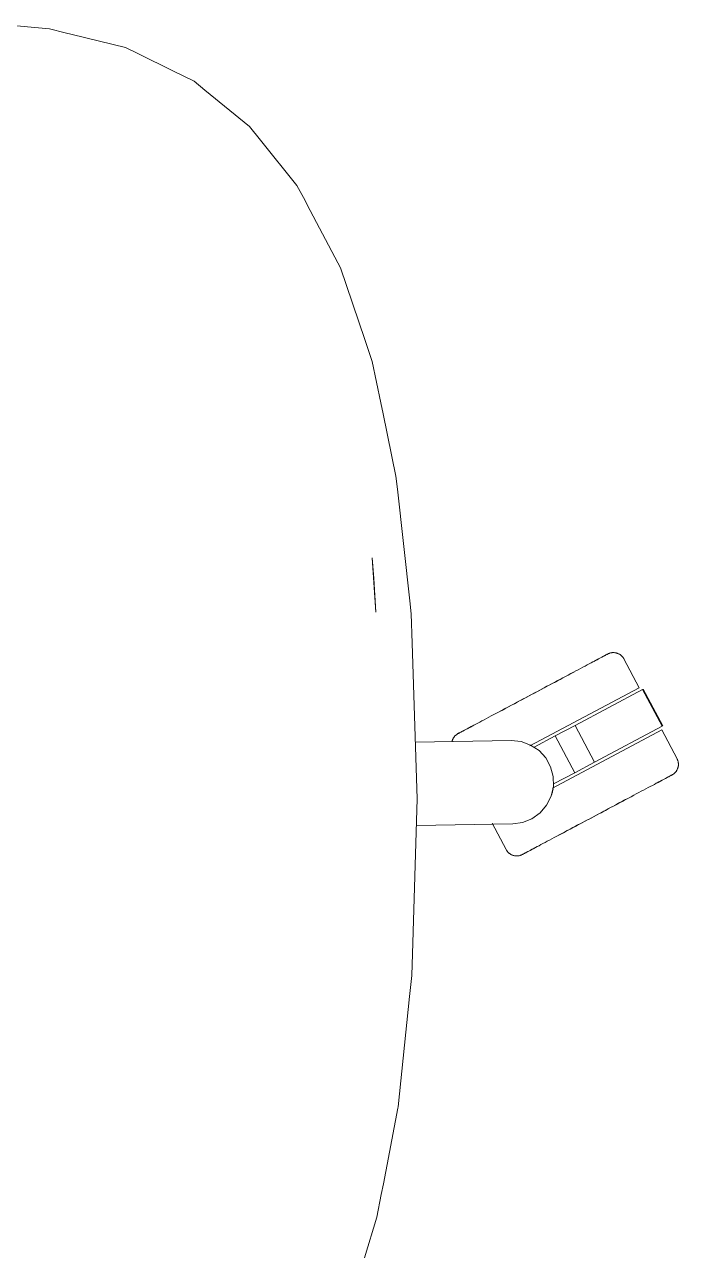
# Model space of a CAD drawing. Header units: millimetres. Extents: x 79795 to 317870, y -36033 to 97293.
# Drawn here: x 170526.2 to 170745.8, y 18386.6 to 18799.7 of the extents above; entities that cross this region are included whole.
import ezdxf

# ---------------------------------------------------------------- set-up
doc = ezdxf.new("R2010")
doc.units = ezdxf.units.MM
doc.header["$MEASUREMENT"] = 0
doc.layers.add('G-IMPT', color=8, linetype='CONTINUOUS', lineweight=9)
doc.layers.add('I-FURN', color=8, linetype='CONTINUOUS', lineweight=9)

msp = doc.modelspace()

# ---------------------------------------------------------------- linework, layer by layer
at = {"layer": 'G-IMPT'}
for p, q in [((170518.68, 18799.68), (170534.55, 18798.24)), ((170534.55, 18798.24), (170539.84, 18796.94)), ((170542.22, 18796.36), (170539.84, 18796.94)), ((170560.16, 18791.95), (170542.22, 18796.36)), ((170564.52, 18789.81), (170560.16, 18791.95)), ((170564.52, 18789.81), (170575.99, 18784.16)), ((170583.15, 18780.63), (170575.99, 18784.16)), ((170586.81, 18777.66), (170583.15, 18780.63)), ((170586.81, 18777.66), (170601.76, 18765.49)), ((170601.76, 18765.49), (170605.52, 18760.83)), ((170617.72, 18745.69), (170605.52, 18760.83)), ((170617.72, 18745.69), (170620.43, 18740.56)), ((170621.16, 18739.19), (170620.43, 18740.56)), ((170621.16, 18739.19), (170631.46, 18719.68)), ((170631.46, 18719.68), (170632.33, 18718.02)), ((170640.48, 18693.93), (170632.33, 18718.02)), ((170640.48, 18693.93), (170643, 18686.49)), ((170645.87, 18672.67), (170643, 18686.49)), ((170646.63, 18668.99), (170645.87, 18672.67)), ((170646.63, 18668.99), (170650.98, 18648.05)), ((170650.98, 18648.05), (170651.47, 18643.63)), ((170655.6, 18606.19), (170651.47, 18643.63)), ((170642.95, 18620.63), (170643.56, 18613.68)), ((170644.2, 18602.35), (170642.95, 18620.63)), ((170644.2, 18602.35), (170643.56, 18613.68)), ((170655.6, 18606.19), (170656.08, 18601.81)), ((170656.4, 18591.87), (170656.08, 18601.81)), ((170656.4, 18591.87), (170658.11, 18539.69)), ((170658.11, 18539.69), (170656.49, 18487.53)), ((170656.49, 18487.53), (170656.26, 18480.27)), ((170655.53, 18473.2), (170656.26, 18480.27)), ((170651.71, 18436.21), (170655.53, 18473.2)), ((170646.75, 18410.37), (170651.62, 18435.75)), ((170651.71, 18436.21), (170651.62, 18435.75)), ((170646.75, 18410.37), (170646.05, 18406.7)), ((170644.59, 18399.1), (170646.05, 18406.7)), ((170640.4, 18385.49), (170644.59, 18399.1))]:
    msp.add_line(p, q, dxfattribs=at)
at = {"layer": 'I-FURN'}
for p, q in [((170719.48, 18586.89), (170719.91, 18587.11)), ((170720.12, 18587.23), (170719.71, 18587.01)), ((170719.91, 18587.11), (170720.3, 18587.32)), ((170720.5, 18587.43), (170720.12, 18587.23)), ((170720.3, 18587.32), (170720.65, 18587.51)), ((170720.83, 18587.61), (170720.5, 18587.43)), ((170720.65, 18587.51), (170720.97, 18587.68)), ((170721.13, 18587.76), (170720.83, 18587.61)), ((170720.97, 18587.68), (170721.25, 18587.83)), ((170721.39, 18587.9), (170721.13, 18587.76)), ((170721.25, 18587.83), (170721.49, 18587.96)), ((170721.61, 18588.02), (170721.39, 18587.9)), ((170721.49, 18587.96), (170721.69, 18588.07)), ((170721.79, 18588.11), (170721.61, 18588.02)), ((170721.69, 18588.07), (170721.86, 18588.15)), ((170721.93, 18588.19), (170721.79, 18588.11)), ((170721.86, 18588.15), (170721.98, 18588.22)), ((170722.03, 18588.24), (170721.93, 18588.19)), ((170721.98, 18588.22), (170722.06, 18588.26)), ((170722.09, 18588.27), (170722.03, 18588.24)), ((170722.06, 18588.26), (170722.1, 18588.28)), ((170722.11, 18588.29), (170722.09, 18588.27)), ((170722.1, 18588.28), (170722.11, 18588.29)), ((170722.11, 18588.29), (170722.25, 18588.36)), ((170722.25, 18588.36), (170722.4, 18588.42)), ((170722.4, 18588.42), (170722.55, 18588.49)), ((170722.55, 18588.49), (170722.7, 18588.54)), ((170722.7, 18588.54), (170722.85, 18588.59)), ((170722.85, 18588.59), (170723.01, 18588.63)), ((170723.01, 18588.63), (170723.16, 18588.67)), ((170723.16, 18588.67), (170723.32, 18588.7)), ((170723.32, 18588.7), (170723.48, 18588.72)), ((170723.48, 18588.72), (170723.64, 18588.74)), ((170723.64, 18588.74), (170723.8, 18588.75)), ((170723.8, 18588.75), (170723.96, 18588.76)), ((170723.96, 18588.76), (170724.13, 18588.75)), ((170724.13, 18588.75), (170724.29, 18588.75)), ((170724.29, 18588.75), (170724.45, 18588.73)), ((170724.45, 18588.73), (170724.61, 18588.71)), ((170724.61, 18588.71), (170724.77, 18588.68)), ((170724.77, 18588.68), (170724.92, 18588.65)), ((170724.92, 18588.65), (170725.08, 18588.61)), ((170725.08, 18588.61), (170725.23, 18588.56)), ((170725.23, 18588.56), (170725.39, 18588.51)), ((170725.39, 18588.51), (170725.54, 18588.45)), ((170725.54, 18588.45), (170725.68, 18588.39)), ((170725.68, 18588.39), (170725.83, 18588.32)), ((170725.83, 18588.32), (170725.97, 18588.24)), ((170725.97, 18588.24), (170726.11, 18588.16)), ((170726.11, 18588.16), (170726.25, 18588.07)), ((170726.25, 18588.07), (170726.38, 18587.98)), ((170726.38, 18587.98), (170726.51, 18587.88)), ((170726.51, 18587.88), (170726.63, 18587.78)), ((170726.63, 18587.78), (170726.75, 18587.67)), ((170726.75, 18587.67), (170726.87, 18587.56)), ((170726.87, 18587.56), (170726.98, 18587.44)), ((170726.98, 18587.44), (170727.08, 18587.32)), ((170727.08, 18587.32), (170727.18, 18587.2)), ((170727.18, 18587.2), (170727.28, 18587.07)), ((170712.2, 18583.02), (170711.39, 18582.58)), ((170712.99, 18583.44), (170712.2, 18583.02)), ((170713.75, 18583.84), (170712.99, 18583.44)), ((170714.48, 18584.23), (170713.75, 18583.84)), ((170715.19, 18584.61), (170714.48, 18584.23)), ((170715.87, 18584.97), (170715.19, 18584.61)), ((170716.52, 18585.31), (170715.87, 18584.97)), ((170717.13, 18585.64), (170716.52, 18585.31)), ((170717.72, 18585.95), (170717.13, 18585.64)), ((170717.4, 18585.79), (170717.97, 18586.09)), ((170718.27, 18586.24), (170717.72, 18585.95)), ((170717.97, 18586.09), (170718.51, 18586.37)), ((170718.78, 18586.52), (170718.27, 18586.24)), ((170718.51, 18586.37), (170719.01, 18586.64)), ((170719.27, 18586.77), (170718.78, 18586.52)), ((170719.01, 18586.64), (170719.48, 18586.89)), ((170719.71, 18587.01), (170719.27, 18586.77)), ((170727.28, 18587.07), (170727.37, 18586.93)), ((170727.37, 18586.93), (170727.46, 18586.8)), ((170727.46, 18586.8), (170727.54, 18586.66)), ((170727.54, 18586.66), (170727.56, 18586.62)), ((170732.71, 18576.93), (170727.56, 18586.62)), ((170703.66, 18578.47), (170704.62, 18578.99)), ((170705.13, 18579.26), (170704.18, 18578.75)), ((170704.62, 18578.99), (170705.57, 18579.49)), ((170706.08, 18579.76), (170705.13, 18579.26)), ((170705.57, 18579.49), (170706.51, 18579.99)), ((170707.01, 18580.26), (170706.08, 18579.76)), ((170706.51, 18579.99), (170707.43, 18580.48)), ((170707.92, 18580.74), (170707.01, 18580.26)), ((170707.43, 18580.48), (170708.34, 18580.96)), ((170708.82, 18581.22), (170707.92, 18580.74)), ((170708.34, 18580.96), (170709.22, 18581.43)), ((170709.69, 18581.69), (170708.82, 18581.22)), ((170709.22, 18581.43), (170710.09, 18581.9)), ((170710.55, 18582.14), (170709.69, 18581.69)), ((170710.09, 18581.9), (170710.94, 18582.35)), ((170711.39, 18582.58), (170710.55, 18582.14)), ((170695.69, 18574.24), (170696.7, 18574.78)), ((170732.71, 18576.93), (170695.96, 18557.39)), ((170697.24, 18575.06), (170696.24, 18574.53)), ((170696.7, 18574.78), (170697.7, 18575.31)), ((170698.25, 18575.6), (170697.24, 18575.06)), ((170697.7, 18575.31), (170698.71, 18575.84)), ((170699.25, 18576.13), (170698.25, 18575.6)), ((170698.71, 18575.84), (170699.71, 18576.38)), ((170700.25, 18576.66), (170699.25, 18576.13)), ((170699.71, 18576.38), (170700.71, 18576.91)), ((170701.24, 18577.19), (170700.25, 18576.66)), ((170700.71, 18576.91), (170701.7, 18577.43)), ((170702.23, 18577.72), (170701.24, 18577.19)), ((170701.7, 18577.43), (170702.68, 18577.96)), ((170703.21, 18578.24), (170702.23, 18577.72)), ((170702.68, 18577.96), (170703.66, 18578.47)), ((170704.18, 18578.75), (170703.21, 18578.24)), ((170711.12, 18564.32), (170733.83, 18576.4)), ((170733.83, 18576.4), (170740.4, 18564.04)), ((170740.57, 18564.13), (170734, 18576.49)), ((170687.86, 18570.08), (170688.81, 18570.58)), ((170689.32, 18570.85), (170688.37, 18570.35)), ((170688.81, 18570.58), (170689.76, 18571.09)), ((170690.28, 18571.36), (170689.32, 18570.85)), ((170689.76, 18571.09), (170690.73, 18571.6)), ((170691.26, 18571.88), (170690.28, 18571.36)), ((170690.73, 18571.6), (170691.71, 18572.12)), ((170692.24, 18572.41), (170691.26, 18571.88)), ((170691.71, 18572.12), (170692.7, 18572.65)), ((170693.23, 18572.93), (170692.24, 18572.41)), ((170692.7, 18572.65), (170693.69, 18573.18)), ((170694.23, 18573.46), (170693.23, 18572.93)), ((170693.69, 18573.18), (170694.69, 18573.71)), ((170695.23, 18574), (170694.23, 18573.46)), ((170694.69, 18573.71), (170695.69, 18574.24)), ((170696.24, 18574.53), (170695.23, 18574)), ((170681.38, 18566.63), (170680.6, 18566.22)), ((170682.18, 18567.05), (170681.38, 18566.63)), ((170683, 18567.49), (170682.18, 18567.05)), ((170683.85, 18567.94), (170683, 18567.49)), ((170684.72, 18568.4), (170683.85, 18567.94)), ((170685.6, 18568.88), (170684.72, 18568.4)), ((170686.51, 18569.36), (170685.6, 18568.88)), ((170686.02, 18569.1), (170686.93, 18569.58)), ((170687.43, 18569.85), (170686.51, 18569.36)), ((170686.93, 18569.58), (170687.86, 18570.08)), ((170688.37, 18570.35), (170687.43, 18569.85)), ((170673.28, 18562.33), (170672.97, 18562.16)), ((170673.11, 18562.23), (170673.44, 18562.41)), ((170673.64, 18562.52), (170673.28, 18562.33)), ((170673.44, 18562.41), (170673.82, 18562.61)), ((170674.03, 18562.72), (170673.64, 18562.52)), ((170673.82, 18562.61), (170674.23, 18562.83)), ((170674.46, 18562.95), (170674.03, 18562.72)), ((170674.23, 18562.83), (170674.67, 18563.06)), ((170674.93, 18563.2), (170674.46, 18562.95)), ((170674.67, 18563.06), (170675.15, 18563.32)), ((170675.43, 18563.47), (170674.93, 18563.2)), ((170675.15, 18563.32), (170675.67, 18563.6)), ((170675.97, 18563.75), (170675.43, 18563.47)), ((170675.67, 18563.6), (170676.22, 18563.89)), ((170676.53, 18564.05), (170675.97, 18563.75)), ((170676.22, 18563.89), (170676.81, 18564.2)), ((170677.14, 18564.37), (170676.53, 18564.05)), ((170677.77, 18564.71), (170677.14, 18564.37)), ((170678.43, 18565.06), (170677.77, 18564.71)), ((170679.13, 18565.43), (170678.43, 18565.06)), ((170679.85, 18565.82), (170679.13, 18565.43)), ((170680.6, 18566.22), (170679.85, 18565.82)), ((170740.22, 18562.81), (170703.5, 18543.28)), ((170704.48, 18560.79), (170711.12, 18564.32)), ((170711.12, 18564.32), (170717.69, 18551.96)), ((170740.4, 18564.04), (170717.69, 18551.96)), ((170745.37, 18553.12), (170740.22, 18562.81)), ((170657.49, 18558.65), (170689.68, 18559.21)), ((170669.8, 18558.92), (170669.84, 18559.08)), ((170669.84, 18559.08), (170669.89, 18559.23)), ((170669.89, 18559.23), (170669.94, 18559.38)), ((170669.94, 18559.38), (170670, 18559.53)), ((170670, 18559.53), (170670.06, 18559.68)), ((170670.06, 18559.68), (170670.13, 18559.83)), ((170670.13, 18559.83), (170670.21, 18559.97)), ((170670.21, 18559.97), (170670.29, 18560.11)), ((170670.29, 18560.11), (170670.38, 18560.24)), ((170670.38, 18560.24), (170670.47, 18560.37)), ((170670.47, 18560.37), (170670.57, 18560.5)), ((170670.57, 18560.5), (170670.67, 18560.63)), ((170670.67, 18560.63), (170670.78, 18560.75)), ((170670.78, 18560.75), (170670.89, 18560.86)), ((170670.89, 18560.86), (170671.01, 18560.97)), ((170671.01, 18560.97), (170671.13, 18561.08)), ((170671.13, 18561.08), (170671.26, 18561.18)), ((170671.26, 18561.18), (170671.38, 18561.28)), ((170671.38, 18561.28), (170671.52, 18561.37)), ((170671.52, 18561.37), (170671.65, 18561.45)), ((170671.65, 18561.45), (170671.79, 18561.53)), ((170671.79, 18561.53), (170671.83, 18561.55)), ((170671.83, 18561.55), (170671.85, 18561.56)), ((170671.84, 18561.56), (170671.83, 18561.55)), ((170671.88, 18561.58), (170671.84, 18561.56)), ((170671.85, 18561.56), (170671.91, 18561.6)), ((170671.96, 18561.62), (170671.88, 18561.58)), ((170671.91, 18561.6), (170672.01, 18561.65)), ((170672.08, 18561.69), (170671.96, 18561.62)), ((170672.01, 18561.65), (170672.15, 18561.72)), ((170672.25, 18561.77), (170672.08, 18561.69)), ((170672.15, 18561.72), (170672.33, 18561.82)), ((170672.45, 18561.88), (170672.25, 18561.77)), ((170672.33, 18561.82), (170672.55, 18561.94)), ((170672.69, 18562.01), (170672.45, 18561.88)), ((170672.55, 18561.94), (170672.81, 18562.07)), ((170672.97, 18562.16), (170672.69, 18562.01)), ((170672.81, 18562.07), (170673.11, 18562.23)), ((170689.68, 18559.21), (170693.03, 18558.86)), ((170693.03, 18558.86), (170696.21, 18557.72)), ((170697.34, 18556.99), (170704.48, 18560.79)), ((170704.48, 18560.79), (170711.05, 18548.43)), ((170696.21, 18557.72), (170699.02, 18555.85)), ((170699.02, 18555.85), (170701.3, 18553.37)), ((170701.3, 18553.37), (170702.92, 18550.41)), ((170702.92, 18550.41), (170703.78, 18547.15)), ((170717.69, 18551.96), (170711.05, 18548.43)), ((170745.37, 18553.12), (170745.44, 18552.98)), ((170745.44, 18552.98), (170745.51, 18552.83)), ((170745.51, 18552.83), (170745.57, 18552.68)), ((170745.57, 18552.68), (170745.62, 18552.53)), ((170745.65, 18549.99), (170745.59, 18549.84)), ((170745.62, 18552.53), (170745.67, 18552.38)), ((170745.69, 18550.15), (170745.65, 18549.99)), ((170745.67, 18552.38), (170745.72, 18552.22)), ((170745.73, 18550.3), (170745.69, 18550.15)), ((170745.72, 18552.22), (170745.75, 18552.06)), ((170745.77, 18550.46), (170745.73, 18550.3)), ((170745.75, 18552.06), (170745.78, 18551.9)), ((170745.79, 18550.62), (170745.77, 18550.46)), ((170745.78, 18551.9), (170745.81, 18551.75)), ((170745.82, 18550.78), (170745.79, 18550.62)), ((170745.81, 18551.75), (170745.82, 18551.58)), ((170745.82, 18551.58), (170745.84, 18551.42)), ((170745.83, 18550.94), (170745.82, 18550.78)), ((170745.84, 18551.1), (170745.83, 18550.94)), ((170745.84, 18551.42), (170745.84, 18551.26)), ((170745.84, 18551.26), (170745.84, 18551.1)), ((170703.78, 18547.15), (170703.84, 18543.77)), ((170711.05, 18548.43), (170703.91, 18544.63)), ((170740.38, 18545.9), (170739.86, 18545.63)), ((170740.11, 18545.76), (170740.61, 18546.02)), ((170740.86, 18546.16), (170740.38, 18545.9)), ((170740.61, 18546.02), (170741.07, 18546.27)), ((170741.31, 18546.4), (170740.86, 18546.16)), ((170741.07, 18546.27), (170741.5, 18546.5)), ((170741.72, 18546.61), (170741.31, 18546.4)), ((170741.5, 18546.5), (170741.89, 18546.71)), ((170742.09, 18546.81), (170741.72, 18546.61)), ((170741.89, 18546.71), (170742.25, 18546.9)), ((170742.43, 18546.99), (170742.09, 18546.81)), ((170742.25, 18546.9), (170742.57, 18547.07)), ((170742.72, 18547.15), (170742.43, 18546.99)), ((170742.57, 18547.07), (170742.85, 18547.21)), ((170742.98, 18547.29), (170742.72, 18547.15)), ((170742.85, 18547.21), (170743.09, 18547.34)), ((170743.2, 18547.4), (170742.98, 18547.29)), ((170743.09, 18547.34), (170743.29, 18547.45)), ((170743.38, 18547.5), (170743.2, 18547.4)), ((170743.29, 18547.45), (170743.45, 18547.54)), ((170743.52, 18547.57), (170743.38, 18547.5)), ((170743.45, 18547.54), (170743.57, 18547.6)), ((170743.62, 18547.63), (170743.52, 18547.57)), ((170743.57, 18547.6), (170743.65, 18547.64)), ((170743.68, 18547.66), (170743.62, 18547.63)), ((170743.65, 18547.64), (170743.7, 18547.67)), ((170743.7, 18547.67), (170743.68, 18547.66)), ((170743.74, 18547.69), (170743.7, 18547.67)), ((170743.7, 18547.67), (170743.7, 18547.67)), ((170743.88, 18547.77), (170743.74, 18547.69)), ((170744.02, 18547.86), (170743.88, 18547.77)), ((170744.15, 18547.95), (170744.02, 18547.86)), ((170744.28, 18548.04), (170744.15, 18547.95)), ((170744.41, 18548.14), (170744.28, 18548.04)), ((170744.53, 18548.25), (170744.41, 18548.14)), ((170744.64, 18548.36), (170744.53, 18548.25)), ((170744.76, 18548.48), (170744.64, 18548.36)), ((170744.86, 18548.6), (170744.76, 18548.48)), ((170744.97, 18548.72), (170744.86, 18548.6)), ((170745.06, 18548.85), (170744.97, 18548.72)), ((170745.16, 18548.98), (170745.06, 18548.85)), ((170745.24, 18549.12), (170745.16, 18548.98)), ((170745.33, 18549.26), (170745.24, 18549.12)), ((170745.4, 18549.4), (170745.33, 18549.26)), ((170745.47, 18549.54), (170745.4, 18549.4)), ((170745.54, 18549.69), (170745.47, 18549.54)), ((170745.59, 18549.84), (170745.54, 18549.69)), ((170703.84, 18543.77), (170703.09, 18540.49)), ((170731.69, 18541.28), (170732.53, 18541.73)), ((170732.53, 18541.73), (170733.36, 18542.17)), ((170733.36, 18542.17), (170734.16, 18542.6)), ((170734.16, 18542.6), (170734.94, 18543.01)), ((170734.94, 18543.01), (170735.69, 18543.41)), ((170735.69, 18543.41), (170736.41, 18543.79)), ((170736.41, 18543.79), (170737.1, 18544.16)), ((170737.1, 18544.16), (170737.77, 18544.51)), ((170737.77, 18544.51), (170738.4, 18544.85)), ((170738.4, 18544.85), (170739, 18545.17)), ((170739.31, 18545.33), (170738.73, 18545.02)), ((170739, 18545.17), (170739.57, 18545.47)), ((170739.86, 18545.63), (170739.31, 18545.33)), ((170739.57, 18545.47), (170740.11, 18545.76)), ((170703.09, 18540.49), (170701.57, 18537.47)), ((170724.8, 18537.62), (170723.82, 18537.1)), ((170724.28, 18537.34), (170725.25, 18537.86)), ((170725.77, 18538.14), (170724.8, 18537.62)), ((170725.25, 18537.86), (170726.21, 18538.37)), ((170726.73, 18538.64), (170725.77, 18538.14)), ((170726.21, 18538.37), (170727.17, 18538.88)), ((170727.67, 18539.15), (170726.73, 18538.64)), ((170727.17, 18538.88), (170728.1, 18539.38)), ((170728.6, 18539.64), (170727.67, 18539.15)), ((170728.1, 18539.38), (170729.03, 18539.87)), ((170729.52, 18540.13), (170728.6, 18539.64)), ((170729.03, 18539.87), (170729.93, 18540.35)), ((170729.93, 18540.35), (170730.82, 18540.82)), ((170730.82, 18540.82), (170731.69, 18541.28)), ((170699.38, 18534.91), (170696.64, 18532.94)), ((170701.57, 18537.47), (170699.38, 18534.91)), ((170716.83, 18533.38), (170715.83, 18532.85)), ((170716.29, 18533.09), (170717.29, 18533.63)), ((170717.83, 18533.91), (170716.83, 18533.38)), ((170717.29, 18533.63), (170718.29, 18534.16)), ((170718.84, 18534.45), (170717.83, 18533.91)), ((170718.29, 18534.16), (170719.3, 18534.69)), ((170719.84, 18534.98), (170718.84, 18534.45)), ((170719.3, 18534.69), (170720.3, 18535.23)), ((170720.84, 18535.52), (170719.84, 18534.98)), ((170720.3, 18535.23), (170721.3, 18535.76)), ((170721.84, 18536.05), (170720.84, 18535.52)), ((170721.3, 18535.76), (170722.3, 18536.29)), ((170722.84, 18536.58), (170721.84, 18536.05)), ((170722.3, 18536.29), (170723.29, 18536.82)), ((170723.82, 18537.1), (170722.84, 18536.58)), ((170723.29, 18536.82), (170724.28, 18537.34)), ((170690.17, 18531.23), (170657.83, 18530.66)), ((170683.28, 18531.45), (170687.98, 18522.6)), ((170693.51, 18531.69), (170690.17, 18531.23)), ((170696.64, 18532.94), (170693.51, 18531.69)), ((170708.53, 18528.97), (170709.46, 18529.46)), ((170709.96, 18529.73), (170709.03, 18529.23)), ((170709.46, 18529.46), (170710.4, 18529.96)), ((170710.92, 18530.24), (170709.96, 18529.73)), ((170710.4, 18529.96), (170711.36, 18530.47)), ((170711.88, 18530.75), (170710.92, 18530.24)), ((170711.36, 18530.47), (170712.33, 18530.99)), ((170712.85, 18531.27), (170711.88, 18530.75)), ((170712.33, 18530.99), (170713.31, 18531.51)), ((170713.84, 18531.79), (170712.85, 18531.27)), ((170713.31, 18531.51), (170714.29, 18532.03)), ((170714.83, 18532.32), (170713.84, 18531.79)), ((170714.29, 18532.03), (170715.29, 18532.56)), ((170715.83, 18532.85), (170714.83, 18532.32)), ((170715.29, 18532.56), (170716.29, 18533.09)), ((170701.05, 18524.99), (170701.79, 18525.38)), ((170701.79, 18525.38), (170702.55, 18525.79)), ((170702.55, 18525.79), (170703.34, 18526.21)), ((170703.34, 18526.21), (170704.15, 18526.64)), ((170704.15, 18526.64), (170704.98, 18527.08)), ((170705.44, 18527.33), (170704.6, 18526.88)), ((170704.98, 18527.08), (170705.84, 18527.54)), ((170706.31, 18527.79), (170705.44, 18527.33)), ((170705.84, 18527.54), (170706.72, 18528)), ((170707.2, 18528.26), (170706.31, 18527.79)), ((170706.72, 18528), (170707.61, 18528.48)), ((170708.1, 18528.74), (170707.2, 18528.26)), ((170707.61, 18528.48), (170708.53, 18528.97)), ((170709.03, 18529.23), (170708.1, 18528.74)), ((170688, 18522.57), (170687.98, 18522.6)), ((170688.08, 18522.43), (170688, 18522.57)), ((170688.16, 18522.29), (170688.08, 18522.43)), ((170688.25, 18522.16), (170688.16, 18522.29)), ((170688.35, 18522.03), (170688.25, 18522.16)), ((170688.45, 18521.9), (170688.35, 18522.03)), ((170688.56, 18521.78), (170688.45, 18521.9)), ((170688.67, 18521.66), (170688.56, 18521.78)), ((170688.78, 18521.55), (170688.67, 18521.66)), ((170688.9, 18521.44), (170688.78, 18521.55)), ((170689.03, 18521.34), (170688.9, 18521.44)), ((170689.16, 18521.24), (170689.03, 18521.34)), ((170689.29, 18521.15), (170689.16, 18521.24)), ((170689.42, 18521.06), (170689.29, 18521.15)), ((170689.56, 18520.98), (170689.42, 18521.06)), ((170693.56, 18521.01), (170693.48, 18520.96)), ((170693.51, 18520.98), (170693.61, 18521.03)), ((170693.68, 18521.07), (170693.56, 18521.01)), ((170693.61, 18521.03), (170693.75, 18521.11)), ((170693.84, 18521.16), (170693.68, 18521.07)), ((170693.75, 18521.11), (170693.93, 18521.2)), ((170694.04, 18521.26), (170693.84, 18521.16)), ((170693.93, 18521.2), (170694.15, 18521.32)), ((170694.28, 18521.39), (170694.04, 18521.26)), ((170694.15, 18521.32), (170694.41, 18521.46)), ((170694.56, 18521.54), (170694.28, 18521.39)), ((170694.41, 18521.46), (170694.7, 18521.62)), ((170694.88, 18521.71), (170694.56, 18521.54)), ((170694.7, 18521.62), (170695.04, 18521.79)), ((170695.24, 18521.9), (170694.88, 18521.71)), ((170695.04, 18521.79), (170695.41, 18521.99)), ((170695.63, 18522.11), (170695.24, 18521.9)), ((170695.41, 18521.99), (170695.82, 18522.21)), ((170696.06, 18522.34), (170695.63, 18522.11)), ((170695.82, 18522.21), (170696.27, 18522.45)), ((170696.52, 18522.58), (170696.06, 18522.34)), ((170696.27, 18522.45), (170696.75, 18522.7)), ((170697.03, 18522.85), (170696.52, 18522.58)), ((170696.75, 18522.7), (170697.27, 18522.98)), ((170697.56, 18523.14), (170697.03, 18522.85)), ((170697.27, 18522.98), (170697.82, 18523.27)), ((170698.13, 18523.44), (170697.56, 18523.14)), ((170697.82, 18523.27), (170698.4, 18523.58)), ((170698.4, 18523.58), (170699.02, 18523.91)), ((170699.02, 18523.91), (170699.67, 18524.26)), ((170699.67, 18524.26), (170700.34, 18524.62)), ((170700.34, 18524.62), (170701.05, 18524.99)), ((170689.71, 18520.91), (170689.56, 18520.98)), ((170689.85, 18520.84), (170689.71, 18520.91)), ((170690, 18520.77), (170689.85, 18520.84)), ((170690.15, 18520.71), (170690, 18520.77)), ((170690.3, 18520.66), (170690.15, 18520.71)), ((170690.46, 18520.61), (170690.3, 18520.66)), ((170690.61, 18520.57), (170690.46, 18520.61)), ((170690.77, 18520.54), (170690.61, 18520.57)), ((170690.93, 18520.51), (170690.77, 18520.54)), ((170691.09, 18520.49), (170690.93, 18520.51)), ((170691.25, 18520.48), (170691.09, 18520.49)), ((170691.41, 18520.47), (170691.25, 18520.48)), ((170691.57, 18520.47), (170691.41, 18520.47)), ((170691.73, 18520.47), (170691.57, 18520.47)), ((170691.89, 18520.48), (170691.73, 18520.47)), ((170692.05, 18520.5), (170691.89, 18520.48)), ((170692.21, 18520.52), (170692.05, 18520.5)), ((170692.37, 18520.55), (170692.21, 18520.52)), ((170692.53, 18520.59), (170692.37, 18520.55)), ((170692.68, 18520.63), (170692.53, 18520.59)), ((170692.84, 18520.68), (170692.68, 18520.63)), ((170692.99, 18520.74), (170692.84, 18520.68)), ((170693.14, 18520.8), (170692.99, 18520.74)), ((170693.28, 18520.87), (170693.14, 18520.8)), ((170693.43, 18520.94), (170693.28, 18520.87)), ((170693.48, 18520.96), (170693.43, 18520.94)), ((170693.43, 18520.94), (170693.45, 18520.95)), ((170693.43, 18520.94), (170693.43, 18520.94)), ((170693.45, 18520.95), (170693.51, 18520.98))]:
    msp.add_line(p, q, dxfattribs=at)
msp.add_arc((170690.11, 18545.22), 13.81, 342.664, 347.6527, dxfattribs=at)
msp.add_open_spline([(170703.72, 18542.86), (170703.64, 18542.43), (170703.54, 18542), (170703.43, 18541.58)], degree=3, dxfattribs=at)

doc.saveas('drawing.dxf')
